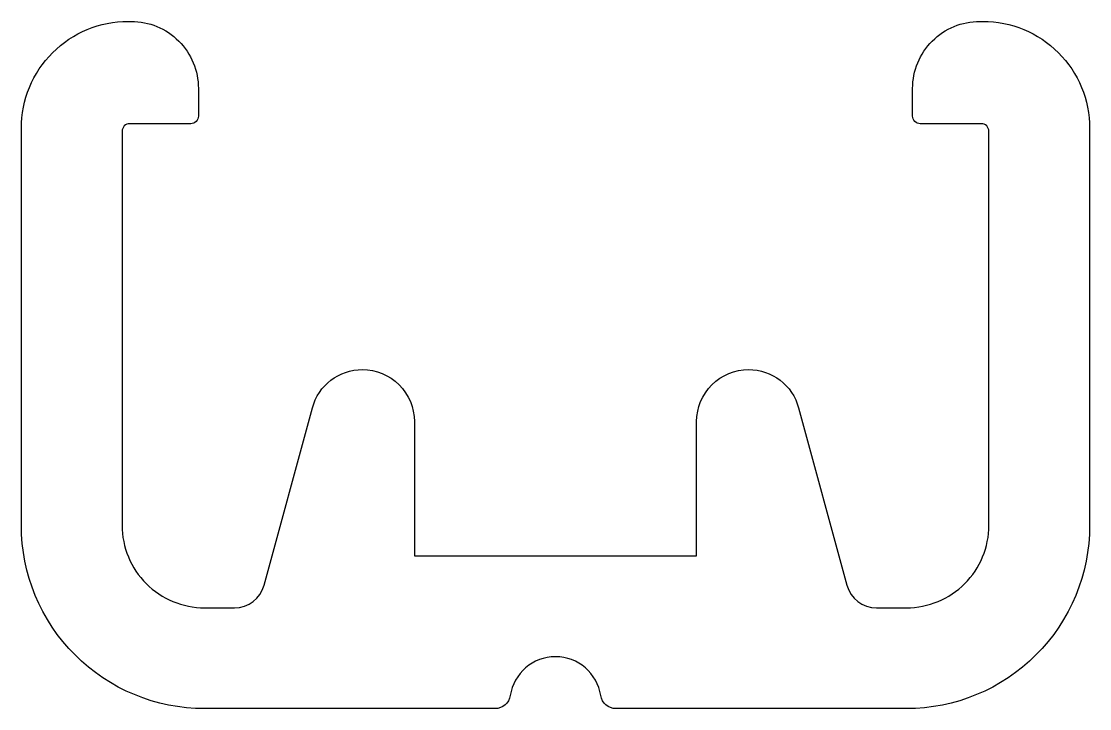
# Model space of a CAD drawing. Extents: x 703.6 to 738.6, y 551.1 to 573.6.
import ezdxf

# ---------------------------------------------------------------- set-up
doc = ezdxf.new("R2010")
doc.units = 0
doc.layers.get('0').update_dxf_attribs({"linetype": 'CONTINUOUS'})

msp = doc.modelspace()

# ---------------------------------------------------------------- linework, layer by layer
msp.add_lwpolyline([(727.402, 562.22, -0.338289), (729.042, 560.966), (730.625, 555.157, 0.338289), (731.59, 554.42), (732.576, 554.42, 0.414214), (735.276, 557.12), (735.276, 570.02, 0.414214), (735.026, 570.27), (733.026, 570.27, -0.414214), (732.776, 570.52), (732.776, 571.42, -0.414214), (734.976, 573.62), (735.076, 573.62, -0.414214), (738.576, 570.12), (738.576, 557.12, -0.414214), (732.576, 551.12), (723.053, 551.12, -0.37077), (722.559, 551.545, 0.859727), (719.593, 551.545, -0.37077), (719.099, 551.12), (709.576, 551.12, -0.414214), (703.576, 557.12), (703.576, 570.12, -0.414214), (707.076, 573.62), (707.176, 573.62, -0.414214), (709.376, 571.42), (709.376, 570.52, -0.414214), (709.126, 570.27), (707.126, 570.27, 0.414214), (706.876, 570.02), (706.876, 557.12, 0.414214), (709.576, 554.42), (710.562, 554.42, 0.338289), (711.527, 555.157), (713.11, 560.966, -0.338289), (714.75, 562.22), (714.751, 562.22, -0.414214), (716.451, 560.52), (716.451, 556.12), (725.701, 556.12), (725.701, 560.52, -0.414214), (727.401, 562.22)], format="xyb", close=True)

doc.saveas('drawing.dxf')
